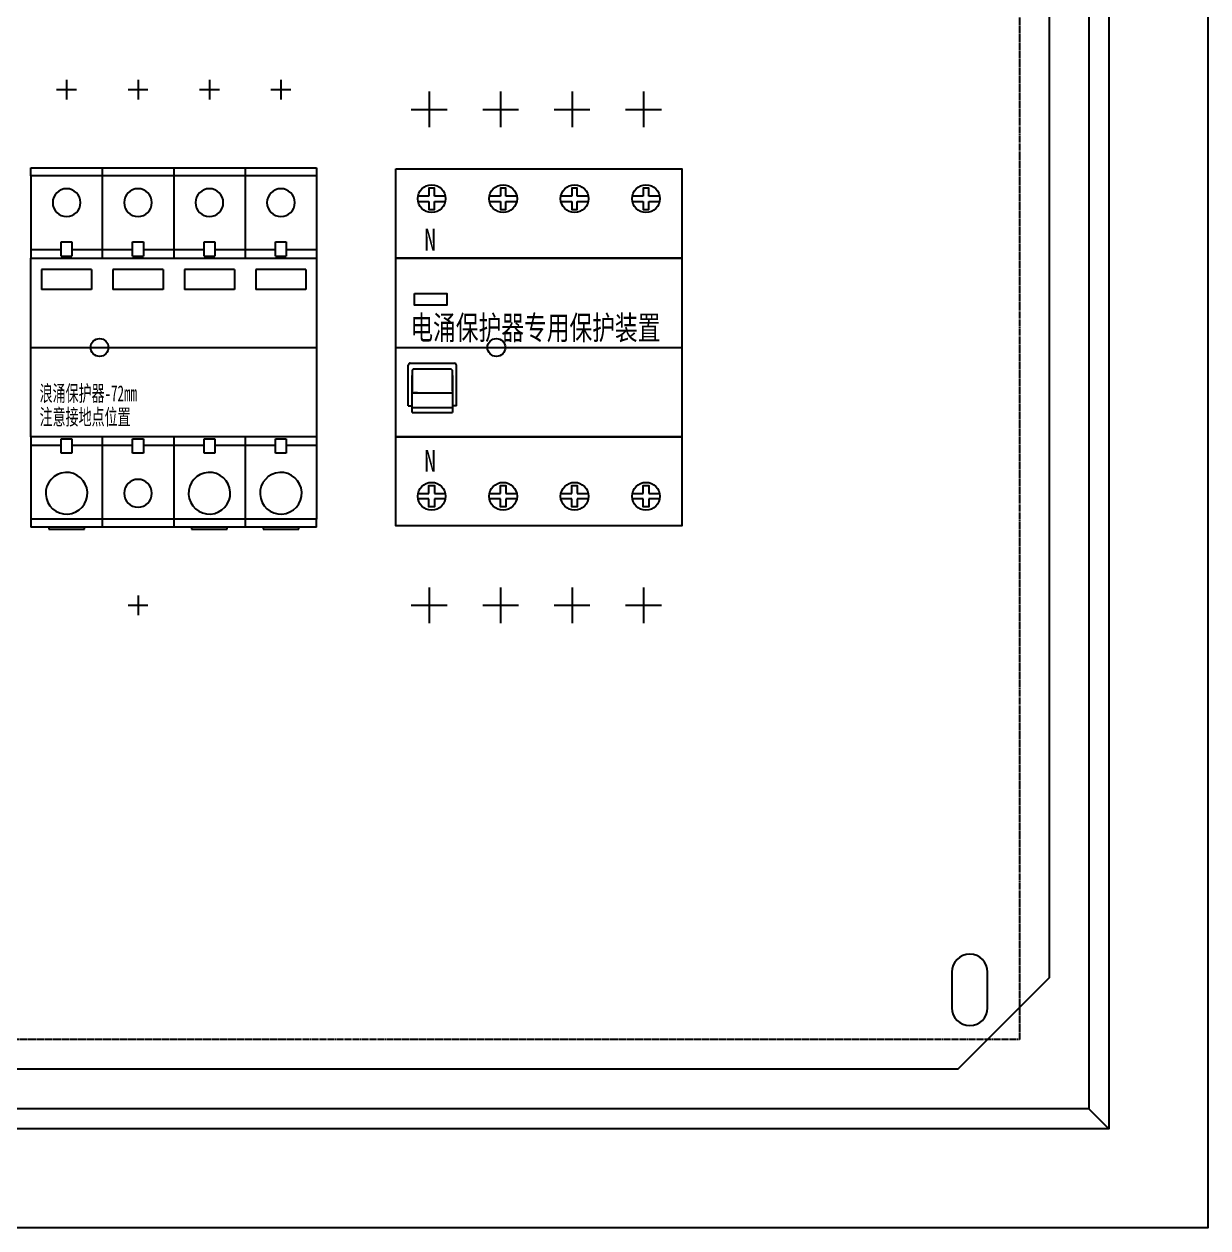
# Model space of a CAD drawing. Extents: x 1629223 to 1629823, y 413747 to 414947.
# Drawn here: x 1629524.5 to 1629822.8, y 413746.5 to 414050 of the extents above; entities that cross this region are included whole.
import ezdxf
from ezdxf.enums import TextEntityAlignment as Align

# ---------------------------------------------------------------- set-up
doc = ezdxf.new("R2010")
doc.units = 0
doc.header["$MEASUREMENT"] = 0
doc.linetypes.add('LYJS-XX', pattern=[0.35, 0.25, -0.1])
for name, color, linetype in [('dian', 7, 'Continuous'), ('LY-JS-BJ', 7, 'Continuous'), ('布置图', 20, 'Continuous'), ('照明平面设备层', 1, 'Continuous')]:
    doc.layers.add(name, color=color, linetype=linetype)
doc.styles.add('-宋体', font='', dxfattribs={"width": 0.65})
doc.styles.add('LY-SJ-元器件', font='', dxfattribs={"width": 0.6, "height": 4})
doc.styles.get('-宋体').set_extended_font_data('NSimSun')
doc.styles.get('LY-SJ-元器件').set_extended_font_data('SimSun')

# ---------------------------------------------------------------- blocks, each defined once
blk = doc.blocks.new('浪涌保护器 72mm-2022.1')
at = {"color": 1, "linetype": 'ByBlock'}
for p, q in [((9, 67.5), (9, 62.5)), ((27, 67.5), (27, 62.5)), ((45, 67.5), (45, 62.5)), ((63, 67.5), (63, 62.5)), ((6.5, 65), (11.5, 65)), ((24.5, 65), (29.5, 65)), ((42.5, 65), (47.5, 65)), ((60.5, 65), (65.5, 65)), ((0, 0), (72, 0)), ((27, -62.5), (27, -67.5)), ((24.5, -65), (29.5, -65))]:
    blk.add_line(p, q, dxfattribs=at)
at = {"color": 0, "linetype": 'Continuous', "lineweight": 25}
for p, q in [((0, 43.3), (0, 45.3)), ((0, 45.3), (18, 45.3)), ((0, 43.3), (0, 22.5)), ((18, 43.3), (0, 43.3)), ((18, 45.3), (18, 22.5)), ((18, 45.3), (36, 45.3)), ((36, 43.3), (18, 43.3)), ((36, 45.3), (54, 45.3)), ((36, 45.3), (36, 22.5)), ((54, 43.3), (36, 43.3)), ((54, 45.3), (72, 45.3)), ((54, 45.3), (54, 22.5)), ((72, 43.3), (54, 43.3)), ((72, 45.3), (72, 43.3)), ((72, 43.3), (72, 22.5)), ((7.65, 24.65), (0, 24.65)), ((7.65, 23), (7.65, 26.65)), ((7.65, 26.65), (10.35, 26.65)), ((10.35, 26.65), (10.35, 23)), ((18, 24.65), (10.35, 24.65)), ((25.65, 24.65), (18, 24.65)), ((25.65, 26.65), (28.35, 26.65)), ((25.65, 23), (25.65, 26.65)), ((28.35, 26.65), (28.35, 23)), ((36, 24.65), (28.35, 24.65)), ((43.65, 24.65), (36, 24.65)), ((43.65, 23), (43.65, 26.65)), ((43.65, 26.65), (46.35, 26.65)), ((46.35, 26.65), (46.35, 23)), ((54, 24.65), (46.35, 24.65)), ((61.65, 24.65), (54, 24.65)), ((61.65, 23), (61.65, 26.65)), ((61.65, 26.65), (64.35, 26.65)), ((64.35, 26.65), (64.35, 23)), ((72, 24.65), (64.35, 24.65)), ((15.3, 19.65), (2.7, 19.65)), ((2.7, 19.65), (2.7, 14.65)), ((15.3, 19.65), (15.3, 14.65)), ((33.3, 19.65), (20.7, 19.65)), ((20.7, 19.65), (20.7, 14.65)), ((33.3, 19.65), (33.3, 14.65)), ((51.3, 19.65), (38.7, 19.65)), ((38.7, 19.65), (38.7, 14.65)), ((51.3, 19.65), (51.3, 14.65)), ((69.3, 19.65), (56.7, 19.65)), ((56.7, 19.65), (56.7, 14.65)), ((69.3, 19.65), (69.3, 14.65)), ((15.3, 14.65), (2.7, 14.65)), ((33.3, 14.65), (20.7, 14.65)), ((51.3, 14.65), (38.7, 14.65)), ((69.3, 14.65), (56.7, 14.65)), ((0, -22.5), (0, -43.3)), ((7.65, -26.65), (7.65, -23)), ((10.35, -23), (10.35, -26.65)), ((18, -22.5), (18, -45.3)), ((25.65, -26.65), (25.65, -23)), ((28.35, -23), (28.35, -26.65)), ((36, -22.5), (36, -45.3)), ((43.65, -26.65), (43.65, -23)), ((46.35, -23), (46.35, -26.65)), ((54, -22.5), (54, -45.3)), ((61.65, -26.65), (61.65, -23)), ((64.35, -23), (64.35, -26.65)), ((72, -22.5), (72, -43.3)), ((0, -24.65), (7.65, -24.65)), ((10.35, -26.65), (7.65, -26.65)), ((10.35, -24.65), (18, -24.65)), ((18, -24.65), (25.65, -24.65)), ((28.35, -26.65), (25.65, -26.65)), ((28.35, -24.65), (36, -24.65)), ((36, -24.65), (43.65, -24.65)), ((46.35, -26.65), (43.65, -26.65)), ((46.35, -24.65), (54, -24.65)), ((54, -24.65), (61.65, -24.65)), ((64.35, -26.65), (61.65, -26.65)), ((64.35, -24.65), (72, -24.65)), ((0, -43.3), (0, -45.3)), ((18, -43.3), (0, -43.3)), ((18, -45.3), (0, -45.3)), ((4.5, -45.3), (4.5, -45.8)), ((13.5, -45.8), (13.5, -45.3)), ((36, -43.3), (18, -43.3)), ((36, -45.3), (18, -45.3)), ((54, -43.3), (36, -43.3)), ((54, -45.3), (36, -45.3)), ((40.5, -45.3), (40.5, -45.8)), ((49.5, -45.8), (49.5, -45.3)), ((72, -43.3), (54, -43.3)), ((72, -45.3), (54, -45.3)), ((58.5, -45.3), (58.5, -45.8)), ((67.5, -45.8), (67.5, -45.3)), ((72, -45.3), (72, -43.3)), ((4.5, -45.8), (13.5, -45.8)), ((40.5, -45.8), (49.5, -45.8)), ((58.5, -45.8), (67.5, -45.8))]:
    blk.add_line(p, q, dxfattribs=at)
at = {"color": 0}
for p, q in [((7.65, 23), (10.35, 23)), ((25.65, 23), (28.35, 23)), ((43.65, 23), (46.35, 23)), ((61.65, 23), (64.35, 23)), ((7.65, -23), (10.35, -23)), ((25.65, -23), (28.35, -23)), ((43.65, -23), (46.35, -23)), ((61.65, -23), (64.35, -23))]:
    blk.add_line(p, q, dxfattribs=at)
at = {"color": 0, "linetype": 'ByBlock'}
blk.add_lwpolyline([(0, 22.5), (72, 22.5), (72, -22.5), (0, -22.5)], close=True, dxfattribs=at)
at = {"color": 0, "linetype": 'Continuous', "lineweight": 25}
for centre, radius, start, end in [((9, 36.52), 3.5, 0, 180), ((27, 36.52), 3.5, 0, 180), ((45, 36.52), 3.5, 0, 180), ((63, 36.52), 3.5, 0, 180), ((9, 36.52), 3.5, 180, 0), ((27, 36.52), 3.5, 180, 0), ((45, 36.52), 3.5, 180, 0), ((63, 36.52), 3.5, 180, 0), ((9, -36.75), 5.25, 93.0713, 273.0713), ((9, -36.75), 5.25, 273.0713, 93.0713), ((27, -36.75), 3.5, 0, 180), ((45, -36.75), 5.25, 93.0713, 273.0713), ((45, -36.75), 5.25, 273.0713, 93.0713), ((63, -36.75), 5.25, 93.0713, 273.0713), ((63, -36.75), 5.25, 273.0713, 93.0713), ((27, -36.75), 3.5, 180, 0)]:
    blk.add_arc(centre, radius, start, end, dxfattribs=at)
at = {"color": 4, "linetype": 'ByBlock', "style": 'LY-SJ-元器件', "width": 0.6}
for s, p in [('浪涌保护器-72mm', (2.21, -13.55)), ('注意接地点位置', (2.21, -19.51))]:
    blk.add_text(s, height=4, dxfattribs=at).set_placement(p)
blk = doc.blocks.new('后备保护-72mm-2022.1')
at = {"color": 1}
for p, q in [((8.37, 64.5), (8.37, 55.5)), ((26.37, 64.5), (26.37, 55.5)), ((44.37, 64.5), (44.37, 55.5)), ((62.37, 64.5), (62.37, 55.5)), ((3.87, 60), (12.87, 60)), ((21.87, 60), (30.87, 60)), ((39.87, 60), (48.87, 60)), ((57.87, 60), (66.87, 60)), ((8.37, -60.5), (8.37, -69.5)), ((26.37, -60.5), (26.37, -69.5)), ((44.37, -60.5), (44.37, -69.5)), ((62.37, -60.5), (62.37, -69.5)), ((3.87, -65), (12.87, -65)), ((21.87, -65), (30.87, -65)), ((39.87, -65), (48.87, -65)), ((57.87, -65), (66.87, -65))]:
    blk.add_line(p, q, dxfattribs=at)
at = {"color": 0}
for p, q in [((3.11, -14.72), (3.11, -4.45)), ((3.5, -3.96), (14.73, -3.96)), ((4.05, -5.96), (4.05, -10.98)), ((13.75, -5.46), (4.55, -5.46)), ((14.25, -10.98), (14.25, -5.96)), ((15.23, -14.72), (15.23, -4.46)), ((4.05, -16.39), (4.05, -7.09)), ((14.25, -7.09), (14.25, -16.39)), ((4.05, -11.45), (14.25, -11.45)), ((5.39, -11.45), (4.05, -11.45)), ((3.11, -14.72), (4.05, -14.72)), ((4.05, -15.09), (14.25, -15.09)), ((15.23, -14.72), (14.25, -14.72)), ((4.05, -16.39), (14.25, -16.39))]:
    blk.add_line(p, q, dxfattribs=at)
for points in [[(9.68, 38.18), (9.68, 40.13), (8.32, 40.13), (8.32, 38.18)], [(27.68, 38.18), (27.68, 40.13), (26.32, 40.13), (26.32, 38.18)], [(45.68, 38.18), (45.68, 40.13), (44.32, 40.13), (44.32, 38.18)], [(63.68, 38.18), (63.68, 40.13), (62.32, 40.13), (62.32, 38.18)], [(8.32, 38.18), (5.57, 38.18)], [(5.57, 36.82), (8.32, 36.82)], [(8.32, 36.82), (8.32, 34.79), (9.68, 34.79), (9.68, 36.82)], [(12.43, 38.18), (9.68, 38.18)], [(9.68, 36.82), (12.43, 36.82)], [(26.32, 38.18), (23.57, 38.18)], [(23.57, 36.82), (26.32, 36.82)], [(26.32, 36.82), (26.32, 34.79), (27.68, 34.79), (27.68, 36.82)], [(30.43, 38.18), (27.68, 38.18)], [(27.68, 36.82), (30.43, 36.82)], [(44.32, 38.18), (41.57, 38.18)], [(41.57, 36.82), (44.32, 36.82)], [(44.32, 36.82), (44.32, 34.79), (45.68, 34.79), (45.68, 36.82)], [(48.43, 38.18), (45.68, 38.18)], [(45.68, 36.82), (48.43, 36.82)], [(62.32, 38.18), (59.57, 38.18)], [(59.57, 36.82), (62.32, 36.82)], [(62.32, 36.82), (62.32, 34.79), (63.68, 34.79), (63.68, 36.82)], [(66.43, 38.18), (63.68, 38.18)], [(63.68, 36.82), (66.43, 36.82)], [(8.32, -36.82), (8.32, -34.79), (9.68, -34.79), (9.68, -36.82)], [(26.32, -36.82), (26.32, -34.79), (27.68, -34.79), (27.68, -36.82)], [(44.32, -36.82), (44.32, -34.79), (45.68, -34.79), (45.68, -36.82)], [(62.32, -36.82), (62.32, -34.79), (63.68, -34.79), (63.68, -36.82)], [(5.57, -36.82), (8.32, -36.82)], [(8.32, -38.18), (5.57, -38.18)], [(9.68, -38.18), (9.68, -40.13), (8.32, -40.13), (8.32, -38.18)], [(9.68, -36.82), (12.43, -36.82)], [(12.43, -38.18), (9.68, -38.18)], [(23.57, -36.82), (26.32, -36.82)], [(26.32, -38.18), (23.57, -38.18)], [(27.68, -38.18), (27.68, -40.13), (26.32, -40.13), (26.32, -38.18)], [(27.68, -36.82), (30.43, -36.82)], [(30.43, -38.18), (27.68, -38.18)], [(41.57, -36.82), (44.32, -36.82)], [(44.32, -38.18), (41.57, -38.18)], [(45.68, -38.18), (45.68, -40.13), (44.32, -40.13), (44.32, -38.18)], [(45.68, -36.82), (48.43, -36.82)], [(48.43, -38.18), (45.68, -38.18)], [(59.57, -36.82), (62.32, -36.82)], [(62.32, -38.18), (59.57, -38.18)], [(63.68, -38.18), (63.68, -40.13), (62.32, -40.13), (62.32, -38.18)], [(63.68, -36.82), (66.43, -36.82)], [(66.43, -38.18), (63.68, -38.18)]]:
    blk.add_lwpolyline(points)
for centre in [(9, 37.5), (27, 37.5), (45, 37.5), (63, 37.5), (9, -37.5), (27, -37.5), (45, -37.5), (63, -37.5)]:
    blk.add_circle(centre, 3.5)
for centre, start, end in [((3.61, -4.45), 90, 180), ((4.55, -5.96), 90, 180), ((13.75, -5.96), 0, 90), ((14.73, -4.46), 0, 90)]:
    blk.add_arc(centre, 0.5, start, end, dxfattribs=at)
at = {"layer": 'dian', "color": 0, "ltscale": 0.5}
for points in [[(0, 45), (72, 45), (72, 22.5), (0, 22.5)], [(72, -22.5), (0, -22.5), (0, 22.5), (72, 22.5)], [(4.63, 13.63), (12.84, 13.63), (12.84, 10.63), (4.63, 10.63)], [(0, -22.5), (72, -22.5), (72, -45), (0, -45)]]:
    blk.add_lwpolyline(points, close=True, dxfattribs=at)
at = {"layer": '照明平面设备层'}
blk.add_line((0, 0), (72, 0), dxfattribs=at)
at = {"style": '-宋体', "width": 0.8}
for p in [(7.13, 24.44), (7.13, -31.32)]:
    blk.add_text('N', height=5.47, dxfattribs=at).set_placement(p)
at = {"color": 0, "style": '-宋体', "width": 0.7}
blk.add_text('电涌保护器专用保护装置', height=6, dxfattribs=at).set_placement((35.13, 1.99), align=Align.CENTER)
blk = doc.blocks.new('600-1200-明-底板')
at = {"layer": 'LY-JS-BJ', "color": 1}
blk.add_lwpolyline([(-237, 560), (237, 560), (260, 537), (260, -537), (237, -560), (-237, -560), (-260, -537), (-260, 537)], close=True, dxfattribs=at)
blk.add_lwpolyline([(235.5, -535.5), (235.5, -544.5, 1), (244.5, -544.5), (244.5, -535.5, 1)], format="xyb", close=True, dxfattribs=at)

msp = doc.modelspace()

# ---------------------------------------------------------------- linework, layer by layer
at = {"color": 6}
for centre in [(1629543.49, 413968.44), (1629643.49, 413968.44)]:
    msp.add_circle(centre, 2.25, dxfattribs=at)
at = {"layer": 'LY-JS-BJ', "color": 6, "ltscale": 50}
msp.add_line((1629797.77, 413771.5), (1629792.77, 413776.5), dxfattribs=at)
for points in [[(1629247.77, 414921.5), (1629797.77, 414921.5), (1629797.77, 413771.5), (1629247.77, 413771.5)], [(1629252.77, 414916.5), (1629792.77, 414916.5), (1629792.77, 413776.5), (1629252.77, 413776.5)]]:
    msp.add_lwpolyline(points, close=True, dxfattribs=at)
at = {"layer": 'LY-JS-BJ', "color": 6, "linetype": 'LYJS-XX', "lineweight": -3}
msp.add_lwpolyline([(1629270.27, 414899), (1629775.27, 414899), (1629775.27, 413794), (1629270.27, 413794)], close=True, dxfattribs=at)
at = {"layer": '布置图', "ltscale": 50}
msp.add_lwpolyline([(1629222.77, 414946.5), (1629822.77, 414946.5), (1629822.77, 413746.5), (1629222.77, 413746.5)], close=True, dxfattribs=at)

# ---------------------------------------------------------------- block references
at = {"color": 6}
for name, p in [('浪涌保护器 72mm-2022.1', (1629526.18, 413968.44)), ('后备保护-72mm-2022.1', (1629618.18, 413968.44))]:
    msp.add_blockref(name, p, dxfattribs=at)
at = {"layer": 'LY-JS-BJ', "color": 6, "ltscale": 50}
msp.add_blockref('600-1200-明-底板', (1629522.77, 414346.5), dxfattribs=at)

doc.saveas('drawing.dxf')
